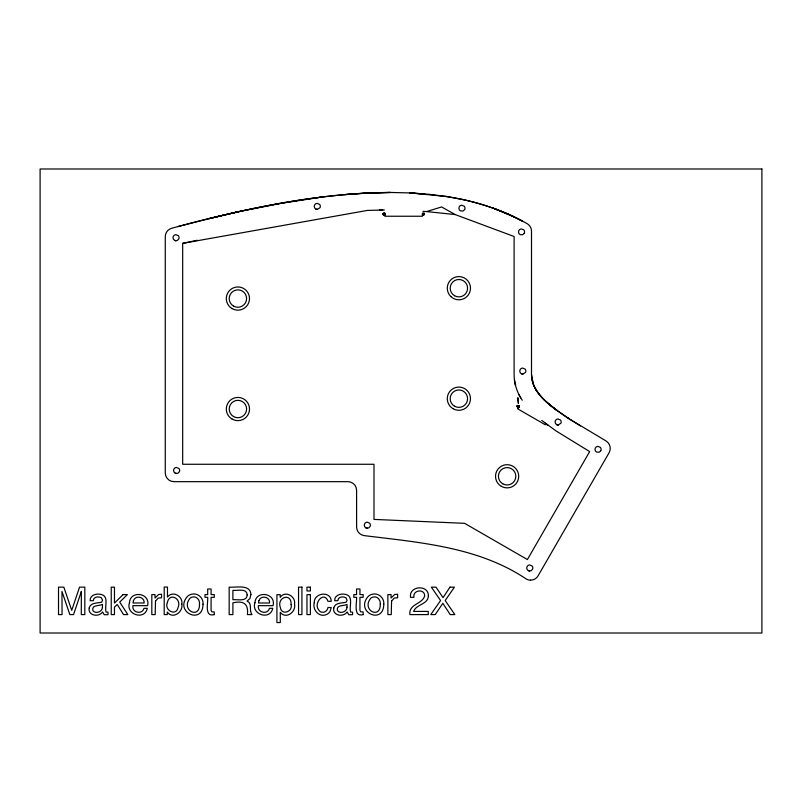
<?xml version="1.0" encoding="UTF-8"?>
<svg xmlns="http://www.w3.org/2000/svg" width="802" height="802" viewBox="0 0 802 802"><rect width="100%" height="100%" fill="white"/><g stroke="black" fill="none" stroke-linecap="round" stroke-linejoin="round"><path stroke-width="1.2" d="M546.733 424.368L547.816 425.03L546.904 424.368M518.673 406.704L517.45 405.351L519.225 406.373L518.423 405.501L519.225 406.373L518.192 408.148L518.924 406.012M424.168 213.603L422.484 213.342L422.484 215.387L422.484 213.342L424.529 213.342C421.521 212.791 423.245 216.951 422.885 213.543L423.115 215.287L422.624 213.773L424.308 214.274C424.549 213.583 421.441 213.192 424.428 213.974L422.744 213.703C424.93 216.55 421.631 211.768 424.308 214.274M422.484 214.234L423.416 215.167L422.484 214.234L423.777 213.543L422.484 214.655M423.777 213.543L422.915 213.482L424.138 214.545L422.885 214.134M517.741 405.521L518.373 407.847L518.343 406.193L517.31 405.642L518.934 406.724L517.661 407.065L518.834 406.153L517.21 405.952L518.383 406.053C515.445 407.045 520.057 405.601 518.563 407.516C517.26 408.248 520.277 404.589 517.501 407.486L518.393 407.396L518.954 406.223L517.17 406.263L518.603 406.815L517.932 407.967L518.954 406.444M518.563 407.516L518.082 405.712M383.857 215.167L384.719 213.793L384.579 214.635C383.406 215.939 382.634 211.608 384.79 214.234L383.787 214.715L384.79 213.342L384.79 215.387L384.79 213.342L382.765 213.663L384.79 213.342L384.148 215.287L384.79 213.342L384.509 214.194C384.108 216.991 385.13 211.738 382.765 213.663M422.484 213.793L422.804 215.367M423.416 215.167L423.205 213.863M517.701 407.747L518.764 406.424M517.31 405.642L518.443 405.932L517.24 406.905M423.115 215.287L422.804 213.663L423.927 214.786L422.885 213.543L424.428 213.974M383.787 214.715L384.188 214.515C385.231 212.62 382.263 216.35 384.348 213.482L382.835 213.974L384.79 213.793L383.577 214.996M424.108 213.863L422.484 215.046M545.37 423.266L546.543 424.108M384.148 215.287L384.649 213.773L383.857 214.274C381.521 214.826 385.652 212.61 384.008 214.405L383.577 214.545M382.835 213.974L383.887 213.342L384.79 214.234M384.148 213.974L383.336 214.786L384.328 213.342M384.058 213.863L383.125 214.545L383.897 213.482M517.791 407.306L518.994 406.764L518.112 407.095M517.17 406.263L518.383 406.053M517.661 407.065L518.623 406.243M383.166 213.863L384.348 213.482M422.935 211.327L426.584 211.578L441.601 206.946L455.185 214.575L514.102 236.5L514.102 374.494C514.112 383.657 517.089 392.689 522.242 400.238M367.777 193.041L390.033 192.45L410.263 192.921L446.884 196.56C474.824 200.991 502.303 209.512 526.954 223.557A8.712 8.712 0 0 1 531.505 231.217L531.505 374.494C532.177 395.526 553.28 407.606 568.407 418.383L605.891 440.869A8.702 8.702 0 0 1 609.089 452.749L538.122 575.766A8.732 8.732 0 0 1 532.849 579.856L530.583 580.137M390.033 192.45C315.908 193.081 242.986 209.101 171.708 228.259A8.702 8.702 0 0 0 165.272 236.66L165.272 472.969A8.702 8.702 0 0 0 173.974 481.661L347.908 481.661A8.702 8.702 0 0 1 356.599 490.363L356.599 526.994A8.692 8.692 0 0 0 363.988 535.586C419.657 542.493 478.142 546.804 526.232 578.964A8.732 8.732 0 0 0 530.523 580.167M178.154 226.525C242.274 209.583 307.647 195.337 374.123 192.731M239.116 211.538L209.352 218.545L239.116 211.538L280.319 203.518M541.771 420.428L555.816 430.794L589.671 451.586L527.395 559.545L464.599 523.325L373.993 519.405L373.993 464.268L182.676 464.268L182.676 243.357L197.302 240.259M547.515 424.819L546.723 424.669M182.676 243.357L367.296 210.435L384.328 209.974M281.582 203.297L320.469 197.272M446.884 196.56L429.511 194.345L409.632 192.911L420.078 193.653M519.225 406.373L517.912 406.303M317.201 209.422L320.028 207.678A3.048 3.048 0 0 0 319.587 204.39L317.011 203.337A3.048 3.048 0 0 0 315.918 209.101L317.201 209.422L315.918 209.101M522.734 374.123L525.561 372.379A3.048 3.048 0 0 0 525.12 369.09L522.543 368.038A3.048 3.048 0 0 0 521.45 373.802L522.734 374.123L521.45 373.802M558.062 425.01L560.889 423.266A3.048 3.048 0 0 0 560.448 419.977L557.871 418.925A3.048 3.048 0 0 0 556.768 424.689L558.062 425.01L556.768 424.689M344.69 194.565L368.78 192.991L367.948 192.991L390.785 192.47M409.632 192.911L410.363 192.911M383.988 213.743L383.105 213.603M384.79 216.239L422.484 216.239M175.869 240.71L177.392 240.389L178.776 238.976A3.048 3.048 0 0 0 178.345 235.688L175.768 234.625A3.048 3.048 0 0 0 174.666 240.389L175.869 240.71L174.666 240.389M176.45 473.501L177.974 473.17L179.357 471.756A3.048 3.048 0 0 0 178.916 468.468L176.34 467.416A3.048 3.048 0 0 0 175.237 473.18L176.45 473.501L175.237 473.18M367.166 528.207L368.689 527.886L370.073 526.463A3.048 3.048 0 0 0 369.632 523.175L367.055 522.122A3.048 3.048 0 0 0 365.953 527.886L367.166 528.207L365.953 527.886M529.621 570.994L531.145 570.673L532.528 569.26A3.048 3.048 0 0 0 532.087 565.971L529.51 564.909A3.048 3.048 0 0 0 528.418 570.673L529.621 570.994L528.408 570.673M446.052 196.45L463.065 199.578M421.19 193.733L423.937 193.924M384.79 214.655L383.466 213.342M426.584 211.578L455.185 214.575M380.288 209.743L382.734 210.014M380.018 209.753L382.444 210.024M379.647 209.763L382.203 210.024M379.406 209.753L381.922 210.034M423.927 214.786L422.754 214.194M518.353 406.604L517.21 405.952M462.944 199.568C483.596 204.129 503.706 211.147 522.403 221.091L508.699 214.365L494.243 208.55M518.954 406.544L517.18 406.594M423.687 214.996L422.624 214.224M492.368 207.828L514.192 216.891M517.771 408.89L545.39 424.829M535.445 388.89C543.285 401.672 556.317 410.053 568.407 418.383L580.518 425.962M568.167 418.213L567.255 417.631L567.946 418.063M567.255 417.631L568.418 418.373M423.366 213.482L424.138 214.545M546.373 401.912L556.909 410.413C546.242 402.133 533.881 392.469 531.746 378.203M519.034 394.845L520.789 397.842M536.137 390.053L533.41 384.629L531.505 374.494M514.423 379.857L515.425 385.251L515.636 384.539M81.363 591.445L81.283 614.593L84.822 614.593L84.822 587.154L79.548 587.154L71.719 610.352L63.839 587.154L58.516 587.154L58.516 614.593L62.065 614.593L61.965 591.445L69.854 614.593L73.533 614.593L81.363 591.445M291.106 604.467C293.121 611.886 281.322 615.816 280.329 607.435C276.55 597.099 291.617 592.317 291.106 604.467M167.387 602.563C163.909 610.322 176.209 616.718 178.034 607.575C182.074 598.653 169.362 591.956 167.387 602.563M181.813 604.207C183.387 612.157 172.53 619.665 167.297 612.036L167.297 614.593L164.199 614.593L164.199 587.054L167.468 587.054L167.468 597.019C172.57 590.222 183.397 596.267 181.813 604.207M203.016 604.167C202.876 625.099 174.515 612.407 186.936 596.999A8.261 8.261 0 0 1 191.758 594.192C197.783 592.688 203.688 598.041 203.016 604.167M314.264 602.653C312.088 610.162 319.858 618.352 327.226 614.142A6.867 6.867 0 0 0 330.254 610.954L331.226 607.515L327.958 607.515C327.567 610.522 324.77 612.969 321.682 612.167A4.12 4.12 0 0 1 318.955 610.242C312.75 603.445 324.229 590.342 327.958 601.31L331.226 601.31C331.096 590.603 313.933 592.598 314.264 602.653M383.787 604.167C383.637 625.099 355.276 612.407 367.697 596.999A8.261 8.261 0 0 1 372.529 594.192C378.544 592.688 384.459 598.041 383.787 604.167M129.483 602.673C125.443 614.482 144.691 620.808 147.307 608.317L143.999 608.317C142.375 614.974 131.558 612.758 132.921 605.66L147.588 605.66C150.796 592.949 130.275 589.911 129.483 602.673M254.946 602.673C250.906 614.482 270.164 620.808 272.77 608.317L269.472 608.317C267.838 614.974 257.021 612.758 258.394 605.66L273.051 605.66C276.269 592.949 255.738 589.911 254.946 602.673M294.534 604.147C296.299 612.036 285.833 619.625 280.289 612.347L280.289 622.573L276.921 622.573L276.921 594.683L280.189 594.683L280.189 597.33C285.061 590.172 296.018 596.227 294.534 604.147M247.146 594.904C247.216 602.011 237.031 599.224 232.891 599.726L232.891 590.342C237.021 590.984 246.966 587.816 247.146 594.904M89.202 608.026C87.639 615.736 98.947 617.59 102.606 611.946L104.2 614.713L108.019 614.683L108.019 612.207L106.014 611.996C104.42 606.643 109.293 596.087 101.072 594.432C96.601 593.209 89.744 594.994 90.125 600.698L93.263 600.698C93.343 596.658 98.506 596.227 101.303 597.711L102.526 600.207L101.724 602.152C97.553 603.264 90.325 602.432 89.202 608.026M333.772 608.026C332.208 615.736 343.507 617.59 347.166 611.946L348.77 614.713L352.579 614.683L352.579 612.207L350.574 611.996C348.98 606.643 353.852 596.087 345.642 594.432C341.161 593.209 334.314 594.994 334.685 600.698L337.822 600.698C337.913 596.658 343.066 596.227 345.873 597.711L347.096 600.207L346.284 602.152C342.113 603.264 334.895 602.432 333.772 608.026M428.378 595.766C428.338 604.497 416.098 604.147 413.632 611.415L428.248 611.415L428.248 614.593L409.882 614.593C408.469 603.936 422.554 604.147 424.659 595.916C424.789 588.317 412.398 589.981 413.952 597.33L410.534 597.33C408.659 585.681 428.579 584.307 428.378 595.766M199.508 604.267C199.818 619.415 181.463 610.533 189.232 599.294A4.571 4.571 0 0 1 192.28 597.089C196.65 595.836 200.069 600.117 199.508 604.267M380.268 604.267C380.579 619.415 362.233 610.533 369.993 599.294A4.571 4.571 0 0 1 373.04 597.089C377.421 595.836 380.83 600.117 380.268 604.267M250.916 594.553L249.903 598.583L247.046 601.109C252.259 603.004 249.352 609.49 251.237 613.37L251.968 614.593L247.407 614.593C248.62 603.866 243.718 600.407 232.891 602.823L232.891 614.593L229.171 614.593L229.171 587.154C235.658 587.776 250.525 583.826 250.916 594.553M102.435 607.124C102.706 611.695 95.448 614.412 92.872 610.573C91.338 604.628 99.207 606.192 102.435 604.417L102.435 607.124M346.995 607.124C347.266 611.695 340.008 614.412 337.442 610.573C335.898 604.628 343.767 606.192 346.995 604.417L346.995 607.124M155.518 601.079L155.177 614.593L151.809 614.593L151.809 594.583L155.007 594.583L155.007 598.041L158.575 594.503L161.543 594.232L161.543 597.781L158.195 598.091L155.518 601.079M391.577 601.079L391.236 614.593L387.877 614.593L387.877 594.583L391.065 594.583L391.065 598.041L394.644 594.503L397.612 594.232L397.612 597.781L394.253 598.091L391.577 601.079M133.483 600.638L133.012 602.994L144.129 602.994C144.791 596.778 135.408 594.793 133.483 600.638M258.946 600.638L258.485 602.994L269.602 602.994C270.254 596.778 260.881 594.793 258.946 600.638M517.881 397.912L518.363 403.286L517.881 397.912M464.679 209.512L463.165 210.986L460.559 210.936A3.048 3.048 0 0 1 461.661 205.172L464.238 206.224A3.048 3.048 0 0 1 464.679 209.512M524.287 233.242L522.774 234.725L520.167 234.665A3.048 3.048 0 0 1 521.27 228.901L523.846 229.953A3.048 3.048 0 0 1 524.287 233.242M600.788 450.684L599.274 452.168L596.678 452.107A3.048 3.048 0 0 1 597.781 446.343L600.357 447.396A3.048 3.048 0 0 1 600.788 450.684M449.972 587.154L443.025 597.65L436.017 587.154L431.366 587.154L440.579 600.528L430.744 614.593L435.235 614.593L442.834 603.315L450.233 614.593L454.844 614.593L445.19 600.528L454.403 587.154L449.972 587.154M123.097 594.583L114.465 603.084L114.465 587.154L111.237 587.154L111.237 614.593L114.465 614.593L114.465 607.084L117.282 604.507L123.528 614.593L127.819 614.593L119.729 602.081L127.398 594.583L123.097 594.583M214.284 614.593C204.079 617.55 208.199 602.422 207.688 597.33L204.981 597.33L204.981 594.583L207.688 594.583L207.688 588.999L211.086 588.999L211.086 594.583L214.284 594.583L214.284 597.33L211.086 597.33L211.086 610.392L211.798 611.796L214.284 611.946L214.284 614.593M363.136 614.593C352.93 617.55 357.05 602.422 356.549 597.33L353.832 597.33L353.832 594.583L356.549 594.583L356.549 588.999L359.948 588.999L359.948 594.583L363.136 594.583L363.136 597.33L359.948 597.33L359.948 610.392L360.649 611.796L363.136 611.946L363.136 614.593M761.9 168.991L40.1 168.991L40.1 633.009L761.9 633.009L761.9 168.991M301.923 587.154L298.555 587.154L298.555 614.593L301.923 614.593L301.923 587.154M310.384 587.154L306.965 587.154L306.965 590.964L310.384 590.964L310.384 587.154M310.384 594.683L306.965 594.683L306.965 614.593L310.384 614.593L310.384 594.683M232.109 419.075A11.599 11.599 0 0 0 249.512 409.03A11.599 11.599 0 0 0 232.109 398.985A11.599 11.599 0 0 0 232.109 419.075M450.854 296.56A11.599 11.599 0 0 0 470.142 290.976A11.599 11.599 0 0 0 455.656 277.051A11.599 11.599 0 0 0 450.854 296.56M232.109 308.6A11.599 11.599 0 0 0 249.502 298.555A11.599 11.599 0 0 0 232.109 288.509A11.599 11.599 0 0 0 232.109 308.6M501.32 486.323A11.599 11.599 0 0 0 518.714 476.278A11.599 11.599 0 0 0 501.32 466.233A11.599 11.599 0 0 0 501.32 486.323M453.08 408.729A11.599 11.599 0 0 0 470.473 398.684A11.599 11.599 0 0 0 453.08 388.639A11.599 11.599 0 0 0 453.08 408.729M502.764 483.817A8.702 8.702 0 0 0 515.816 476.278A8.702 8.702 0 0 0 502.764 468.749A8.702 8.702 0 0 0 502.764 483.817M454.523 406.213A8.702 8.702 0 0 0 467.576 398.684A8.702 8.702 0 0 0 454.523 391.145A8.702 8.702 0 0 0 454.523 406.213M233.562 416.559A8.702 8.702 0 0 0 246.615 409.03A8.702 8.702 0 0 0 233.562 401.491A8.702 8.702 0 0 0 233.562 416.559M454.533 295.727A8.702 8.702 0 0 0 467.586 288.199A8.702 8.702 0 0 0 454.533 280.66A8.702 8.702 0 0 0 454.533 295.727M233.552 306.093A8.702 8.702 0 0 0 246.605 298.555A8.702 8.702 0 0 0 233.552 291.026A8.702 8.702 0 0 0 233.552 306.093"/></g></svg>
